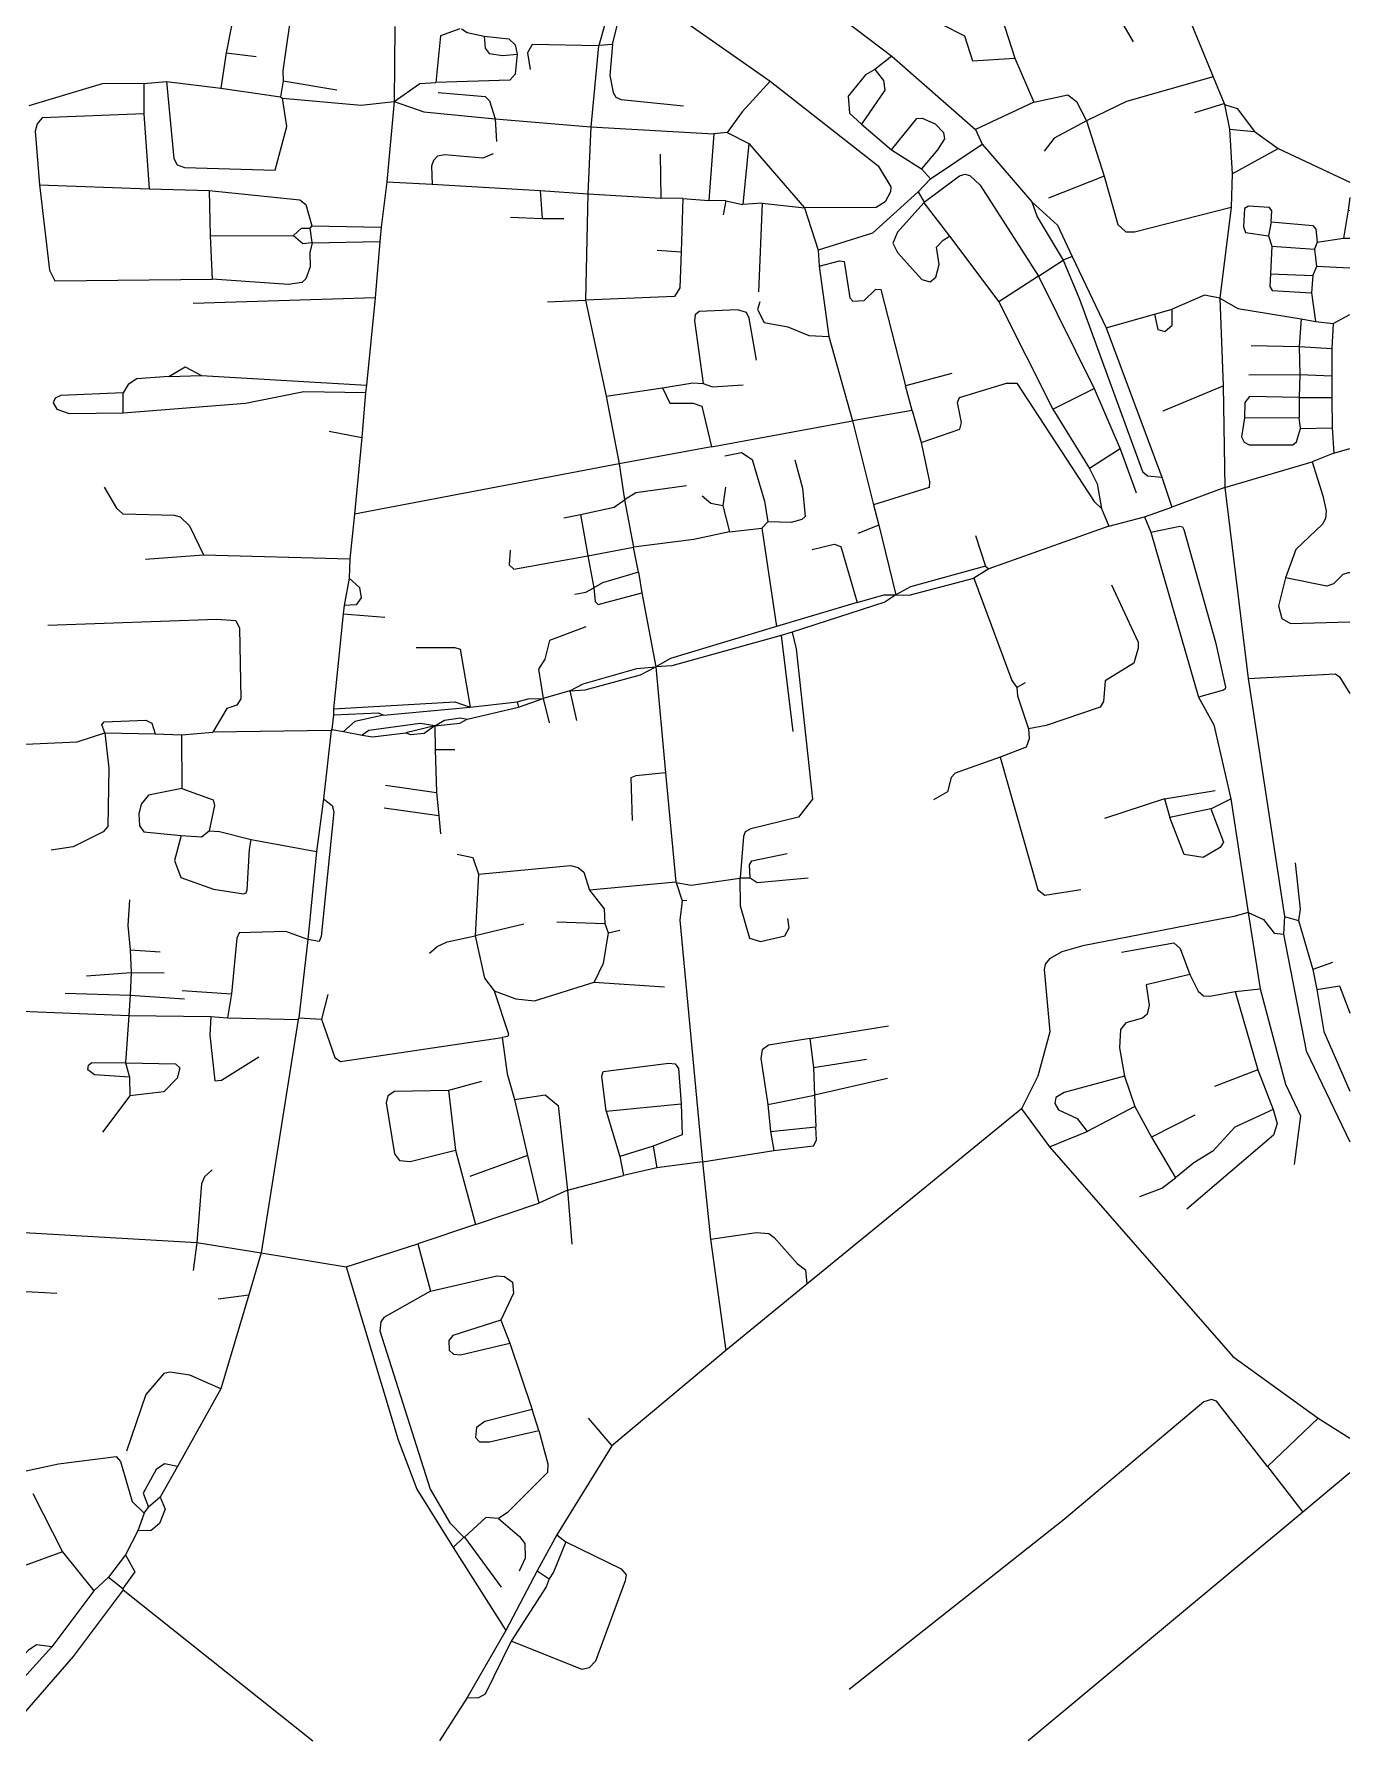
# Model space of a CAD drawing. Header units: inches. Extents: x 13511338 to 13518818, y 3653594 to 3658094.
# Drawn here: x 13517143 to 13518818, y 3653594 to 3655766 of the extents above; entities that cross this region are included whole.
import ezdxf

# ---------------------------------------------------------------- set-up
doc = ezdxf.new("R2010")
doc.units = ezdxf.units.IN
doc.header["$MEASUREMENT"] = 0

msp = doc.modelspace()

# ---------------------------------------------------------------- linework, layer by layer
for points in [[(13518023, 3655879.7), (13518114.4, 3655830.1), (13518235.3, 3655738.4)], [(13517893.6, 3655839.3), (13517877.6, 3655806.1), (13517862.2, 3655752.1)], [(13517565.7, 3655817.1), (13517498.2, 3655837.5), (13517487.9, 3655836.5), (13517478.6, 3655829), (13517473.4, 3655815), (13517459.8, 3655719.8), (13517460.2, 3655707.1)], [(13518504.3, 3655822.3), (13518542.2, 3655756.6)], [(13518598.7, 3655823.1), (13518644.2, 3655712.1)], [(13517400.1, 3655804.9), (13517387.5, 3655742.5)], [(13517879.7, 3655753.1), (13517888, 3655787.5), (13517896.9, 3655799.7), (13517909.3, 3655805.4), (13517927, 3655803.3), (13517964.5, 3655787.8), (13518080.4, 3655706.7)], [(13518285.3, 3655798.6), (13518356.7, 3655808.6), (13518366.3, 3655807.2), (13518371.1, 3655800.6), (13518391.8, 3655735.8)], [(13518285.3, 3655798.6), (13518299.2, 3655778.7), (13518327.6, 3655764.2), (13518338, 3655732.5), (13518391.8, 3655735.8)], [(13517602.6, 3655776.3), (13517601.4, 3655680.6)], [(13517685.2, 3655773.1), (13517660.6, 3655764.3), (13517654.8, 3655704.9)], [(13517687.2, 3655773.1), (13517694.7, 3655768.6), (13517716.1, 3655764)], [(13517716.1, 3655764), (13517747.7, 3655760.7), (13517755.8, 3655753), (13517758, 3655740.8)], [(13517716.1, 3655764), (13517717.5, 3655748.6), (13517722.3, 3655741.7), (13517739.8, 3655739.1), (13517758, 3655740.8)], [(13517861.7, 3655751.6), (13517777.2, 3655753.2), (13517771.3, 3655742.5), (13517774.7, 3655721.6)], [(13517861.7, 3655751.6), (13517851.8, 3655648.6)], [(13517862.2, 3655752.1), (13517861.7, 3655751.6)], [(13517879.7, 3655753.1), (13517862.2, 3655752.1)], [(13517879.7, 3655753.1), (13517876, 3655713.9), (13517880.2, 3655692.3), (13517883.8, 3655686.1), (13517890.5, 3655683.2), (13517969.7, 3655675.1)], [(13517387.5, 3655742.5), (13517380.8, 3655697.9)], [(13517387.5, 3655742.5), (13517425.7, 3655738.1)], [(13517758, 3655740.8), (13517755.5, 3655715.6), (13517748.9, 3655708), (13517654.8, 3655704.9)], [(13518235.3, 3655738.4), (13518213.4, 3655721.4)], [(13518235.3, 3655738.4), (13518341.7, 3655645.1)], [(13518391.8, 3655735.8), (13518415.7, 3655679.8)], [(13518213.4, 3655721.4), (13518201.4, 3655714.7), (13518179.6, 3655687.6), (13518181.1, 3655665.8), (13518196.7, 3655652)], [(13518213.4, 3655721.4), (13518224.7, 3655707.4), (13518226.2, 3655695.3), (13518196.7, 3655652)], [(13518644.2, 3655712.1), (13518533.9, 3655680.7), (13518483, 3655656.3)], [(13518644.2, 3655712.1), (13518658.2, 3655678.1)], [(13517283, 3655703.6), (13517229.9, 3655703.1), (13517136.3, 3655675.3)], [(13517283, 3655703.6), (13517282.8, 3655665)], [(13517283, 3655703.6), (13517311.6, 3655706.4)], [(13517311.6, 3655706.4), (13517380.8, 3655697.9)], [(13517311.6, 3655706.4), (13517321, 3655608.3), (13517325.2, 3655600.2), (13517334.7, 3655596.6), (13517450.2, 3655593.5), (13517464.9, 3655648.9), (13517459.2, 3655685.1)], [(13517380.8, 3655697.9), (13517456.7, 3655686.6)], [(13517460.2, 3655707.1), (13517456.7, 3655686.6)], [(13517456.7, 3655686.6), (13517459.2, 3655685.1)], [(13517460.2, 3655707.1), (13517528.7, 3655695.6)], [(13517601.4, 3655680.6), (13517634.4, 3655703.7), (13517654.8, 3655704.9)], [(13517657.7, 3655692.1), (13517717.6, 3655687.2), (13517723, 3655681.5), (13517730.3, 3655658.8)], [(13518080.4, 3655706.7), (13518044.4, 3655667.6), (13518025.7, 3655641.1)], [(13518080.4, 3655706.7), (13518217.9, 3655598.9), (13518233.9, 3655572.1), (13518233.4, 3655565.7), (13518226.5, 3655553.2), (13518215, 3655546), (13518124, 3655545.4)], [(13518415.7, 3655679.8), (13518459, 3655689.4), (13518470.2, 3655680.6), (13518483, 3655656.3)], [(13517282.8, 3655665), (13517153.3, 3655659.8), (13517147, 3655652.5), (13517144.7, 3655643.1), (13517150.1, 3655574.7)], [(13517282.8, 3655665), (13517289.5, 3655569.7)], [(13517459.2, 3655685.1), (13517559.4, 3655676.2), (13517601.4, 3655680.6)], [(13517601.4, 3655680.6), (13517592.2, 3655578.6)], [(13517601.4, 3655680.6), (13517639.5, 3655667.4), (13517730.3, 3655658.8)], [(13518415.7, 3655679.8), (13518341.7, 3655645.1)], [(13518620.7, 3655666.6), (13518658.2, 3655678.1)], [(13518658.2, 3655678.1), (13518658.7, 3655677.1)], [(13518658.7, 3655677.1), (13518665.2, 3655645.6)], [(13518658.7, 3655677.1), (13518674.6, 3655671.9), (13518696.7, 3655642.6)], [(13517730.3, 3655658.8), (13517851.8, 3655648.6)], [(13517730.3, 3655658.8), (13517731.7, 3655629.6)], [(13517851.8, 3655648.6), (13517847.9, 3655563.4)], [(13517851.8, 3655648.6), (13518008.7, 3655639.6)], [(13518196.7, 3655652), (13518234.5, 3655619.4)], [(13518234.5, 3655619.4), (13518267.1, 3655659.2), (13518273.7, 3655659.7), (13518290.1, 3655652.4), (13518300.9, 3655641.2), (13518302.1, 3655633.3), (13518293.4, 3655619), (13518272.7, 3655595.1)], [(13518341.7, 3655645.1), (13518350.2, 3655626.6)], [(13518483, 3655656.3), (13518441.8, 3655633.9), (13518429.2, 3655617.6)], [(13518483, 3655656.3), (13518505.6, 3655585.8)], [(13518665.2, 3655645.6), (13518696.7, 3655642.6)], [(13518665.2, 3655645.6), (13518668.2, 3655588.6)], [(13518696.7, 3655642.6), (13518726.9, 3655621.1)], [(13518008.7, 3655639.6), (13518002, 3655554.9)], [(13518025.7, 3655641.1), (13518008.7, 3655639.6)], [(13518025.7, 3655641.1), (13518053.1, 3655627.3)], [(13518053.1, 3655627.3), (13518045.5, 3655549.4)], [(13518053.1, 3655627.3), (13518124, 3655545.4)], [(13518284.2, 3655582.1), (13518350.2, 3655626.6)], [(13518350.2, 3655626.6), (13518413.4, 3655552.9)], [(13518668.2, 3655588.6), (13518726.9, 3655621.1)], [(13518726.9, 3655621.1), (13518818.2, 3655577.9)], [(13517727.7, 3655614.1), (13517714.5, 3655608.6), (13517665.6, 3655613), (13517656.8, 3655611), (13517651.5, 3655605.8), (13517649.1, 3655598.6), (13517650, 3655575.4)], [(13517940.2, 3655613.6), (13517941.1, 3655557.7)], [(13518234.5, 3655619.4), (13518272.7, 3655595.1)], [(13517592.2, 3655578.6), (13517585.2, 3655520.6)], [(13517592.2, 3655578.6), (13517650, 3655575.4)], [(13518284.2, 3655582.1), (13518268.7, 3655565.6)], [(13518272.7, 3655595.1), (13518284.2, 3655582.1)], [(13518276.2, 3655552.6), (13518321.1, 3655586.2), (13518328.1, 3655588.2), (13518334.6, 3655586.7), (13518347.7, 3655574.1), (13518421.8, 3655458.4)], [(13518505.6, 3655585.8), (13518434.7, 3655557.6)], [(13518505.6, 3655585.8), (13518523, 3655524.3), (13518533, 3655514.7), (13518544.2, 3655514.7), (13518667, 3655546.4)], [(13518668.2, 3655588.6), (13518667, 3655546.4)], [(13517150.1, 3655574.7), (13517162.9, 3655466.2), (13517169.6, 3655452.4), (13517370, 3655454.7)], [(13517150.1, 3655574.7), (13517289.5, 3655569.7)], [(13517289.5, 3655569.7), (13517366.2, 3655567.5)], [(13517366.2, 3655567.5), (13517481.5, 3655555.5), (13517489, 3655549.7), (13517496.7, 3655522.6)], [(13517366.2, 3655567.5), (13517367.3, 3655509.6)], [(13517650, 3655575.4), (13517787.3, 3655567.4)], [(13517787.3, 3655567.4), (13517790.1, 3655531.6)], [(13517787.3, 3655567.4), (13517847.9, 3655563.4)], [(13517847.9, 3655563.4), (13517845.3, 3655427.7)], [(13517847.9, 3655563.4), (13517941.1, 3655557.7)], [(13517969.1, 3655557.2), (13517941.1, 3655557.7)], [(13517969.1, 3655557.2), (13517967.1, 3655489.5)], [(13517969.1, 3655557.2), (13518002, 3655554.9)], [(13518268.7, 3655565.6), (13518210.7, 3655513.1), (13518141.2, 3655491.6)], [(13518268.7, 3655565.6), (13518276.2, 3655552.6)], [(13518818.2, 3655558.4), (13518815.9, 3655542.3)], [(13518023.8, 3655554.3), (13518002, 3655554.9)], [(13518023.8, 3655554.3), (13518020.2, 3655536.6)], [(13518023.8, 3655554.3), (13518045.5, 3655549.4)], [(13518069.9, 3655551.4), (13518045.5, 3655549.4)], [(13518069.9, 3655551.4), (13518065.2, 3655438.6)], [(13518069.9, 3655551.4), (13518124, 3655545.4)], [(13518124, 3655545.4), (13518141.2, 3655491.6)], [(13518275.7, 3655551.6), (13518242.4, 3655514.5), (13518236.4, 3655500.3), (13518242.3, 3655488.7), (13518273.2, 3655454), (13518283.8, 3655451.3), (13518291.3, 3655457), (13518295.2, 3655473.4), (13518292.1, 3655495.1), (13518300.4, 3655504.4), (13518308.6, 3655509.5)], [(13518276.2, 3655552.6), (13518275.7, 3655551.6)], [(13518275.7, 3655551.6), (13518308.6, 3655509.5)], [(13518413.4, 3655552.9), (13518446, 3655523.2), (13518464.7, 3655483.6)], [(13518413.4, 3655552.9), (13518420, 3655534.1), (13518453.2, 3655478.6)], [(13518667, 3655546.4), (13518652.9, 3655430.5)], [(13518718, 3655527.6), (13518718.7, 3655541.7), (13518716, 3655546), (13518689.3, 3655547.6), (13518684.3, 3655544.5), (13518683, 3655521.2), (13518685.3, 3655513.9), (13518714.7, 3655509.6)], [(13518815.9, 3655542.3), (13518810.3, 3655506.7)], [(13518815.9, 3655542.3), (13518818.2, 3655541.8)], [(13517473.6, 3655510), (13517483.4, 3655519.5), (13517494.2, 3655519.6)], [(13517496.7, 3655522.6), (13517494.2, 3655519.6)], [(13517494.2, 3655519.6), (13517496.7, 3655501.1)], [(13517496.7, 3655522.6), (13517585.2, 3655520.6)], [(13517585.2, 3655520.6), (13517583.2, 3655502.6)], [(13517749.7, 3655533.6), (13517790.1, 3655531.6)], [(13517790.1, 3655531.6), (13517817.7, 3655531.6)], [(13518718, 3655527.6), (13518714.7, 3655509.6)], [(13518718, 3655527.6), (13518771.2, 3655522.9), (13518775, 3655518.1), (13518776.7, 3655501.6)], [(13517367.3, 3655509.6), (13517473.6, 3655510)], [(13517367.3, 3655509.6), (13517370, 3655454.7)], [(13517497.2, 3655500.6), (13517494, 3655488.7), (13517494.7, 3655470.1), (13517489.1, 3655454.8), (13517484.1, 3655450.4), (13517466.9, 3655447.7), (13517370, 3655454.7)], [(13517473.6, 3655510), (13517485.2, 3655500.1), (13517496.7, 3655501.1)], [(13517496.7, 3655501.1), (13517497.2, 3655500.6)], [(13517497.2, 3655500.6), (13517583.2, 3655502.6)], [(13517583.2, 3655502.6), (13517577.4, 3655430.7)], [(13517936.2, 3655491.5), (13517967.1, 3655489.5)], [(13518141.2, 3655491.6), (13518142.7, 3655471.1)], [(13518308.6, 3655509.5), (13518371.2, 3655425.8)], [(13518714.7, 3655509.6), (13518718.7, 3655496.6)], [(13518718.7, 3655496.6), (13518717.1, 3655461.5)], [(13518718.7, 3655496.6), (13518773.2, 3655492.6)], [(13518776.7, 3655501.6), (13518773.2, 3655492.6)], [(13518773.2, 3655492.6), (13518775.7, 3655470.6)], [(13518776.7, 3655501.6), (13518810.3, 3655506.7)], [(13518810.3, 3655506.7), (13518818.2, 3655506.6)], [(13517967.1, 3655489.5), (13517965.4, 3655443.5), (13517958.5, 3655432.5), (13517845.3, 3655427.7)], [(13518142.7, 3655471.1), (13518168.7, 3655478.1), (13518174.6, 3655476.9), (13518181.6, 3655430.9), (13518185.4, 3655426.7), (13518199.9, 3655427.2), (13518214.9, 3655441.9), (13518221, 3655441.2), (13518252.4, 3655318.9)], [(13518142.7, 3655471.1), (13518154.8, 3655381.5)], [(13518421.8, 3655458.4), (13518453.2, 3655478.6)], [(13518464.7, 3655483.6), (13518453.2, 3655478.6)], [(13518453.2, 3655478.6), (13518474.2, 3655429.2), (13518554.2, 3655209.8), (13518560.8, 3655204.4), (13518578.9, 3655202.6)], [(13518464.7, 3655483.6), (13518508.1, 3655392.5)], [(13518775.7, 3655470.6), (13518771.2, 3655459.1)], [(13518818.2, 3655468.7), (13518775.7, 3655470.6)], [(13518421.8, 3655458.4), (13518371.2, 3655425.8)], [(13518421.8, 3655458.4), (13518492.7, 3655315.2)], [(13518717.1, 3655461.5), (13518716.2, 3655445.3), (13518719.2, 3655440.2), (13518769.5, 3655437.2)], [(13518717.1, 3655461.5), (13518771.2, 3655459.1)], [(13518771.2, 3655459.1), (13518769.5, 3655437.2)], [(13517577.4, 3655430.7), (13517345.7, 3655423.6)], [(13517577.4, 3655430.7), (13517566.2, 3655319.6)], [(13517796.7, 3655425.6), (13517845.3, 3655427.7)], [(13517845.3, 3655427.7), (13517871.3, 3655305.7)], [(13518067.2, 3655425.6), (13518063.9, 3655416.1), (13518072.6, 3655399.3), (13518102.6, 3655393.9), (13518129.3, 3655383), (13518154.8, 3655381.5)], [(13518371.2, 3655425.8), (13518440.3, 3655288.9)], [(13518652.9, 3655430.5), (13518633.1, 3655434), (13518592.2, 3655416.3)], [(13518652.9, 3655430.5), (13518675.7, 3655417.3), (13518756.4, 3655404.2)], [(13518652.9, 3655430.5), (13518656.8, 3655318.9)], [(13518769.5, 3655437.2), (13518774.4, 3655400.5)], [(13518062.7, 3655351.6), (13518053.5, 3655405), (13518049.9, 3655412.3), (13518038.8, 3655415.7), (13517989.7, 3655413.6), (13517984.7, 3655409), (13517983.7, 3655401.5), (13517994.8, 3655321.7)], [(13518508.1, 3655392.5), (13518569.4, 3655409.8)], [(13518569.4, 3655409.8), (13518573.8, 3655390.5), (13518582.5, 3655387.9), (13518592.1, 3655396.2), (13518592.2, 3655416.3)], [(13518569.4, 3655409.8), (13518592.2, 3655416.3)], [(13518756.4, 3655404.2), (13518753.9, 3655368.8)], [(13518756.4, 3655404.2), (13518774.4, 3655400.5)], [(13518796.8, 3655398), (13518818.2, 3655409.6)], [(13518508.1, 3655392.5), (13518578.9, 3655202.6)], [(13518774.4, 3655400.5), (13518796.8, 3655398)], [(13518796.8, 3655398), (13518795.3, 3655366.4)], [(13518154.8, 3655381.5), (13518185, 3655274.4)], [(13518692.7, 3655370.1), (13518753.9, 3655368.8)], [(13518753.9, 3655368.8), (13518795.3, 3655366.4)], [(13518753.9, 3655368.8), (13518754.7, 3655333.2)], [(13518795.3, 3655366.4), (13518795.2, 3655331.5)], [(13517314.6, 3655330.5), (13517335.5, 3655342.9), (13517356.1, 3655331.8)], [(13517314.6, 3655330.5), (13517273.8, 3655327.7), (13517263.1, 3655320.5), (13517256.7, 3655310)], [(13517314.6, 3655330.5), (13517356.1, 3655331.8)], [(13517356.1, 3655331.8), (13517566.2, 3655319.6)], [(13517566.2, 3655319.6), (13517565.2, 3655310.1)], [(13517943, 3655316.2), (13517981.7, 3655322.5), (13517994.8, 3655321.7)], [(13517994.8, 3655321.7), (13518006.9, 3655317.4), (13518045.7, 3655320.1)], [(13518311.7, 3655334.6), (13518252.4, 3655318.9)], [(13518261.2, 3655287.4), (13518252.4, 3655318.9)], [(13518272.4, 3655246.7), (13518321.5, 3655263.4), (13518323.9, 3655271.9), (13518318.8, 3655297.6), (13518321.1, 3655303.8), (13518381.2, 3655322.1), (13518394.4, 3655322.1), (13518492.9, 3655171.5), (13518502.2, 3655162.6)], [(13518580.7, 3655287.1), (13518656.8, 3655318.9)], [(13518656.8, 3655318.9), (13518658.9, 3655189.5)], [(13518689.7, 3655332.6), (13518754.7, 3655333.2)], [(13518754.7, 3655333.2), (13518753.5, 3655304)], [(13518754.7, 3655333.2), (13518795.2, 3655331.5)], [(13518795.2, 3655331.5), (13518795.2, 3655303.8)], [(13517256.7, 3655310), (13517177.3, 3655306.5), (13517169.9, 3655303), (13517167.3, 3655297.1), (13517172.2, 3655289.2), (13517187.8, 3655283.5), (13517256.7, 3655284.3)], [(13517256.7, 3655284.3), (13517412.1, 3655296.9), (13517486.7, 3655311.5), (13517565.2, 3655310.1)], [(13517256.7, 3655284.3), (13517256.7, 3655310)], [(13517565.2, 3655310.1), (13517560.2, 3655253.1)], [(13517871.3, 3655305.7), (13517943, 3655316.2)], [(13517871.3, 3655305.7), (13517887.8, 3655219.4)], [(13517943, 3655316.2), (13517952.7, 3655296.5), (13517982.2, 3655296.5), (13517993.4, 3655292.7), (13518005.5, 3655240.9)], [(13518440.3, 3655288.9), (13518492.7, 3655315.2)], [(13518492.7, 3655315.2), (13518525.7, 3655238.7)], [(13518753.5, 3655304), (13518690.5, 3655305.3), (13518684.6, 3655297.7), (13518684, 3655277.9)], [(13518753.5, 3655304), (13518795.2, 3655303.8)], [(13518753.5, 3655304), (13518753.9, 3655278.6)], [(13518795.2, 3655303.8), (13518795.9, 3655265.3)], [(13518005.5, 3655240.9), (13518185, 3655274.4)], [(13518261.2, 3655287.4), (13518185, 3655274.4)], [(13518185, 3655274.4), (13518211.7, 3655167.4)], [(13518261.2, 3655287.4), (13518272.4, 3655246.7)], [(13518440.3, 3655288.9), (13518486.6, 3655213.5)], [(13518684, 3655277.9), (13518680.2, 3655253.8), (13518683.8, 3655247.2), (13518689.9, 3655243.8), (13518745.8, 3655243.8), (13518750.1, 3655247.4), (13518755.4, 3655264.6)], [(13518684, 3655277.9), (13518753.9, 3655278.6)], [(13518755.4, 3655264.6), (13518753.9, 3655278.6)], [(13517518.7, 3655261.1), (13517560.2, 3655253.1)], [(13517560.2, 3655253.1), (13517551.2, 3655155.6)], [(13518755.4, 3655264.6), (13518795.9, 3655265.3)], [(13518795.9, 3655265.3), (13518797.7, 3655233.1)], [(13518005.5, 3655240.9), (13517887.8, 3655219.4)], [(13518022.7, 3655229.6), (13518043.8, 3655234.1), (13518057.3, 3655225.1), (13518073.1, 3655172.1), (13518077.2, 3655145.6)], [(13518272.4, 3655246.7), (13518283.2, 3655196.6), (13518282.5, 3655189.5), (13518211.7, 3655167.4)], [(13518525.7, 3655238.7), (13518486.6, 3655213.5)], [(13518525.7, 3655238.7), (13518546.2, 3655182.6)], [(13518797.7, 3655233.1), (13518770.2, 3655222.1)], [(13518797.7, 3655233.1), (13518818.2, 3655239.1)], [(13517887.8, 3655219.4), (13517551.2, 3655155.6)], [(13517887.8, 3655219.4), (13517894.6, 3655173.7)], [(13518111.7, 3655224.6), (13518121.3, 3655188.5), (13518124.6, 3655152.5), (13518120.5, 3655148.7), (13518107, 3655144.9), (13518077.2, 3655145.6)], [(13518486.6, 3655213.5), (13518496.4, 3655194), (13518502.2, 3655162.6)], [(13518658.9, 3655189.5), (13518770.2, 3655222.1)], [(13518770.2, 3655222.1), (13518784, 3655178.6), (13518787.9, 3655159.6), (13518787.1, 3655149.7), (13518783.4, 3655142.7), (13518749.6, 3655110.4), (13518736.2, 3655074.5)], [(13517232.2, 3655189.6), (13517248, 3655163.1), (13517256.2, 3655155.8), (13517321.8, 3655154.2), (13517329.2, 3655152.2), (13517340.9, 3655140.5), (13517359, 3655103.7)], [(13517973.7, 3655191.6), (13517909.3, 3655182.4), (13517894.6, 3655173.7)], [(13518023.2, 3655189.6), (13518019.9, 3655166.2)], [(13518578.9, 3655202.6), (13518591.4, 3655164.4)], [(13518658.9, 3655189.5), (13518591.4, 3655164.4)], [(13518658.9, 3655189.5), (13518688.9, 3654946.3)], [(13517838.6, 3655154.8), (13517881.7, 3655164.1), (13517894.6, 3655173.7)], [(13517894.6, 3655173.7), (13517906.2, 3655113.2)], [(13518019.9, 3655166.2), (13518004.6, 3655169.1), (13517993.7, 3655178.1)], [(13518019.9, 3655166.2), (13518028.5, 3655133)], [(13518211.7, 3655167.4), (13518218.6, 3655141.2)], [(13517551.2, 3655155.6), (13517545.2, 3655098.6)], [(13517817.7, 3655150.6), (13517838.6, 3655154.8)], [(13517838.6, 3655154.8), (13517847.9, 3655102.5)], [(13518077.2, 3655145.6), (13518069.7, 3655137.6)], [(13518502.2, 3655162.6), (13518511.2, 3655140.1)], [(13518511.2, 3655140.1), (13518556.7, 3655152.1)], [(13518556.7, 3655152.1), (13518591.4, 3655164.4)], [(13518556.7, 3655152.1), (13518564.7, 3655132.6)], [(13518028.5, 3655133), (13517983, 3655123), (13517906.2, 3655113.2)], [(13518028.5, 3655133), (13518069.7, 3655137.6)], [(13518069.7, 3655137.6), (13518088.2, 3655012.2)], [(13518218.6, 3655141.2), (13518191.7, 3655130.6)], [(13518218.6, 3655141.2), (13518240.3, 3655052.7)], [(13518341.5, 3655128.3), (13518354.2, 3655089.1)], [(13518511.2, 3655140.1), (13518358.7, 3655085.6)], [(13518564.7, 3655132.6), (13518601.8, 3655140.1), (13518605.2, 3655139.4), (13518607, 3655135.9), (13518647, 3654992.5), (13518659.9, 3654935), (13518659.4, 3654933), (13518657.2, 3654931.5), (13518625.4, 3654922.3)], [(13518564.7, 3655132.6), (13518625.4, 3654922.3)], [(13517284.9, 3655098.2), (13517359, 3655103.7)], [(13517359, 3655103.7), (13517545.2, 3655098.6)], [(13517749.2, 3655109.6), (13517748.1, 3655090.7), (13517754, 3655085.2), (13517847.9, 3655102.5)], [(13517847.9, 3655102.5), (13517906.2, 3655113.2)], [(13517847.9, 3655102.5), (13517855.6, 3655061.4)], [(13517912.6, 3655081.7), (13517906.2, 3655113.2)], [(13518133.7, 3655110.6), (13518161.7, 3655117.4), (13518170.4, 3655114.1), (13518190.8, 3655042.9)], [(13517545.2, 3655098.6), (13517544.2, 3655074.1)], [(13517912.6, 3655081.7), (13517866.8, 3655067.9), (13517855.6, 3655061.4)], [(13517912.6, 3655081.7), (13517916.8, 3655055.4)], [(13518354.2, 3655089.1), (13518258.7, 3655062.9), (13518240.3, 3655052.7)], [(13518358.7, 3655085.6), (13518339.7, 3655074.1)], [(13518354.2, 3655089.1), (13518358.7, 3655085.6)], [(13518818.2, 3655080.8), (13518816.2, 3655080.7), (13518809.3, 3655078.7), (13518797.3, 3655066.6), (13518789.1, 3655063.7), (13518736.2, 3655074.5)], [(13517544.2, 3655074.1), (13517537.7, 3655039.1)], [(13517544.2, 3655074.1), (13517557.6, 3655062.2), (13517559.7, 3655048.7), (13517553, 3655039.8), (13517537.7, 3655039.1)], [(13517831.7, 3655053.6), (13517845.7, 3655056.3), (13517855.6, 3655061.4)], [(13517855.6, 3655061.4), (13517857.3, 3655044.4), (13517861.4, 3655040.2), (13517916.8, 3655055.4)], [(13518240.3, 3655052.7), (13518257.1, 3655052.3), (13518339.7, 3655074.1)], [(13518339.7, 3655074.1), (13518388, 3654943.6), (13518394.2, 3654934.6)], [(13518514.7, 3655065.6), (13518548.7, 3654992.4), (13518548.7, 3654984.6), (13518543.3, 3654965.9), (13518506.6, 3654943.3), (13518504.4, 3654916.8), (13518500.3, 3654909.5), (13518431.6, 3654886.3), (13518409.3, 3654882.3)], [(13518736.2, 3655074.5), (13518727.5, 3655038.7), (13518731.8, 3655022.5), (13518742.6, 3655016), (13518818, 3655018.3), (13518818.2, 3655018.3)], [(13517537.7, 3655039.1), (13517536.7, 3655028.6)], [(13517916.8, 3655055.4), (13517934.5, 3654961.2)], [(13518190.8, 3655042.9), (13518088.2, 3655012.2)], [(13518240.3, 3655052.7), (13518226.2, 3655043.5), (13518108.1, 3655005.3)], [(13518190.8, 3655042.9), (13518224.8, 3655052.9), (13518240.3, 3655052.7)], [(13517160.7, 3655014.1), (13517375.6, 3655021.6), (13517400.1, 3655020), (13517404.8, 3655010.4), (13517406.3, 3654920.3), (13517401.3, 3654912.3), (13517388.5, 3654907.9), (13517370.9, 3654877.9)], [(13517536.7, 3655028.6), (13517524.2, 3654907.6)], [(13517536.7, 3655028.6), (13517589.7, 3655024.1)], [(13517845.7, 3655012.1), (13517799.4, 3654994.4), (13517793.5, 3654970.7), (13517785.2, 3654958), (13517791.4, 3654920.9)], [(13518088.2, 3655012.2), (13517953.3, 3654971.6), (13517934.5, 3654961.2)], [(13518094.3, 3655000.9), (13517955.1, 3654962.4), (13517934.5, 3654961.2)], [(13518108.1, 3655005.3), (13518113.5, 3654984), (13518134.3, 3654792.7), (13518116.1, 3654769.7), (13518055.7, 3654755), (13518048.4, 3654750.9), (13518046.1, 3654745), (13518042.2, 3654692.6)], [(13518108.1, 3655005.3), (13518094.3, 3655000.9)], [(13518094.3, 3655000.9), (13518109.2, 3654878.6)], [(13517629.7, 3654985.6), (13517679, 3654985.8), (13517685.6, 3654983.5), (13517698.2, 3654909.7)], [(13517825.1, 3654930.6), (13517842.2, 3654939.5), (13517910.6, 3654959.1), (13517934.5, 3654961.2)], [(13517825.1, 3654930.6), (13517844.6, 3654931.9), (13517915.1, 3654950.8), (13517934.5, 3654961.2)], [(13517934.5, 3654961.2), (13517946.9, 3654826.2)], [(13518688.9, 3654946.3), (13518799.9, 3654952.3), (13518805.1, 3654948.5), (13518818.2, 3654927.2)], [(13517825.1, 3654930.6), (13517791.4, 3654920.9)], [(13517825.1, 3654930.6), (13517833.7, 3654892.6)], [(13518404.7, 3654940.6), (13518394.2, 3654934.6)], [(13518394.2, 3654934.6), (13518395, 3654924), (13518409.3, 3654882.3)], [(13518688.9, 3654946.3), (13518735.2, 3654643.1)], [(13517524.2, 3654907.6), (13517678.7, 3654916.4), (13517698.2, 3654909.7)], [(13517524.2, 3654907.6), (13517524.2, 3654900.1)], [(13517588, 3654899.4), (13517698.2, 3654909.7)], [(13517694.7, 3654894.6), (13517759.7, 3654909.6)], [(13517698.2, 3654909.7), (13517758.2, 3654916.6)], [(13517758.2, 3654916.6), (13517772.3, 3654920.3), (13517791.4, 3654920.9)], [(13517758.2, 3654916.6), (13517759.7, 3654909.6)], [(13517759.7, 3654909.6), (13517791.4, 3654920.9)], [(13517791.4, 3654920.9), (13517798.7, 3654889.6)], [(13518625.4, 3654922.3), (13518645.2, 3654887.1), (13518666.8, 3654793.2)], [(13517233, 3654877.1), (13517229.2, 3654887), (13517232.4, 3654891.1), (13517285.6, 3654893.1), (13517293.1, 3654889.4), (13517297.2, 3654875.6)], [(13517524.2, 3654900.1), (13517522.2, 3654881.1)], [(13517524.2, 3654900.1), (13517581.6, 3654902.4), (13517588, 3654899.4)], [(13517588, 3654899.4), (13517551.4, 3654891.5), (13517537.2, 3654878.6)], [(13517653.3, 3654885.9), (13517634.7, 3654889), (13517569.5, 3654880), (13517560.7, 3654874.1)], [(13517653.3, 3654885.9), (13517616.2, 3654877.1)], [(13517653.3, 3654885.9), (13517639.7, 3654876.2), (13517622.5, 3654874.3), (13517616.2, 3654877.1)], [(13517653.3, 3654885.9), (13517665.6, 3654893.3), (13517685.6, 3654896.2), (13517694.7, 3654894.6)], [(13517653.3, 3654885.9), (13517685.1, 3654889.3), (13517694.7, 3654894.6)], [(13517653.3, 3654885.9), (13517653.6, 3654855.9)], [(13518409.3, 3654882.3), (13518410.1, 3654869.2), (13518406, 3654858.6), (13518373, 3654846.1)], [(13517094.1, 3654860.8), (13517198.1, 3654865.7), (13517233, 3654877.1)], [(13517233, 3654877.1), (13517238.1, 3654831.9), (13517236.9, 3654757.7), (13517231.1, 3654751.1), (13517193.1, 3654731.7), (13517164.7, 3654727.6)], [(13517233, 3654877.1), (13517297.2, 3654875.6)], [(13517297.2, 3654875.6), (13517330.7, 3654874.6)], [(13517330.7, 3654874.6), (13517370.9, 3654877.9)], [(13517330.7, 3654874.6), (13517331.4, 3654806.1)], [(13517521.2, 3654880.1), (13517370.9, 3654877.9)], [(13517521.2, 3654880.1), (13517511.7, 3654793.1)], [(13517522.2, 3654881.1), (13517521.2, 3654880.1)], [(13517522.2, 3654881.1), (13517537.2, 3654878.6)], [(13517537.2, 3654878.6), (13517560.7, 3654874.1)], [(13517560.7, 3654874.1), (13517574.1, 3654872), (13517616.2, 3654877.1)], [(13517653.6, 3654855.9), (13517678.7, 3654855.6)], [(13517653.6, 3654855.9), (13517655.5, 3654801.2)], [(13518373, 3654846.1), (13518315.8, 3654825.7), (13518310.7, 3654820.1), (13518305.8, 3654801.9), (13518288.2, 3654791.6)], [(13518373, 3654846.1), (13518421.1, 3654677), (13518429.9, 3654670.2), (13518475.7, 3654677.6)], [(13517946.9, 3654826.2), (13517909.3, 3654822.3), (13517902.9, 3654819.6), (13517904.7, 3654765.6)], [(13517946.9, 3654826.2), (13517960.2, 3654687.1)], [(13517331.4, 3654806.1), (13517289, 3654797.5), (13517279.4, 3654786.3), (13517276.5, 3654773.8), (13517277.3, 3654758.7), (13517282.8, 3654751.1), (13517330.5, 3654746.5)], [(13517331.4, 3654806.1), (13517371.3, 3654791.6), (13517372.7, 3654784.6), (13517365.9, 3654752.1)], [(13517590.7, 3654810.6), (13517655.5, 3654801.2)], [(13517655.5, 3654801.2), (13517658.3, 3654771.7)], [(13518582.2, 3654793.1), (13518646.7, 3654803.6)], [(13517511.7, 3654793.1), (13517522.8, 3654784.7), (13517524.9, 3654776.6), (13517508.8, 3654617.8), (13517506, 3654611.3), (13517491.8, 3654614.1)], [(13517511.7, 3654793.1), (13517502.6, 3654726.1)], [(13517588.7, 3654781.6), (13517658.3, 3654771.7)], [(13518582.2, 3654793.1), (13518505.7, 3654768.1)], [(13518582.2, 3654793.1), (13518588.9, 3654769.1)], [(13518641.2, 3654780.3), (13518657.2, 3654737.9), (13518653.1, 3654730.9), (13518631.5, 3654718.3), (13518607.4, 3654722.3), (13518588.9, 3654769.1)], [(13518641.2, 3654780.3), (13518588.9, 3654769.1)], [(13518641.2, 3654780.3), (13518666.8, 3654793.2)], [(13518666.8, 3654793.2), (13518688.7, 3654648.5)], [(13517330.5, 3654746.5), (13517356.4, 3654744.8), (13517365.9, 3654752.1)], [(13517365.9, 3654752.1), (13517379.1, 3654751.4), (13517419.5, 3654741.4)], [(13517658.3, 3654771.7), (13517660.7, 3654748.6)], [(13517330.5, 3654746.5), (13517322.1, 3654714.6), (13517329.9, 3654692.9), (13517371.7, 3654678.2), (13517409.7, 3654672.2), (13517413.1, 3654673.2), (13517414.6, 3654677.2), (13517417.3, 3654728.7), (13517419.5, 3654741.4)], [(13517419.5, 3654741.4), (13517502.6, 3654726.1)], [(13517502.6, 3654726.1), (13517491.8, 3654614.1)], [(13517681.7, 3654722.6), (13517701.8, 3654718.3), (13517709.1, 3654697.3)], [(13518054.7, 3654692.6), (13518053.9, 3654708.9), (13518057, 3654714), (13518101.7, 3654723.6)], [(13518748.7, 3654711.6), (13518755.1, 3654652.4), (13518752.7, 3654638.1)], [(13517709.1, 3654697.3), (13517704.7, 3654618.4)], [(13517709.1, 3654697.3), (13517826, 3654708.1), (13517835.6, 3654705.5), (13517843.1, 3654699.5), (13517850.1, 3654676.9)], [(13517960.2, 3654687.1), (13517850.1, 3654676.9)], [(13517960.2, 3654687.1), (13517960.7, 3654686.6)], [(13517960.7, 3654686.6), (13517979.7, 3654683.3), (13518041.7, 3654692.1)], [(13517960.7, 3654686.6), (13517968.2, 3654663.1)], [(13518042.2, 3654692.6), (13518041.7, 3654692.1)], [(13518041.7, 3654692.1), (13518042, 3654656.7), (13518054.1, 3654615.7), (13518067.8, 3654611.4), (13518098.8, 3654618.4), (13518104.3, 3654628.6), (13518102.7, 3654640.6)], [(13518042.2, 3654692.6), (13518054.7, 3654692.6)], [(13518054.7, 3654692.6), (13518063.7, 3654686.5), (13518128.7, 3654692.6)], [(13517850.1, 3654676.9), (13517868.7, 3654652.9), (13517869.7, 3654634.1)], [(13517264.7, 3654664.6), (13517262.7, 3654631.6), (13517265.4, 3654600.9)], [(13517968.2, 3654663.1), (13517965.1, 3654638.5), (13517994.1, 3654330.7)], [(13517974.2, 3654663.6), (13517968.2, 3654663.1)], [(13518688.7, 3654648.5), (13518670.5, 3654643), (13518478.4, 3654606), (13518451.7, 3654598.1), (13518435.8, 3654589.4), (13518430.4, 3654582.6), (13518429.1, 3654575.6), (13518436.1, 3654496.2), (13518420.8, 3654439.9), (13518400.1, 3654398.5)], [(13518688.7, 3654648.5), (13518708.1, 3654639.2), (13518721.8, 3654621.9), (13518733.7, 3654620.6)], [(13518688.7, 3654648.5), (13518704.2, 3654551.3)], [(13518735.2, 3654643.1), (13518733.7, 3654620.6)], [(13518735.2, 3654643.1), (13518752.7, 3654638.1)], [(13517491.8, 3654614.1), (13517463.5, 3654624.2), (13517404.3, 3654622.4), (13517401.3, 3654615.6), (13517394.3, 3654544.7)], [(13517766.7, 3654633.6), (13517704.7, 3654618.4)], [(13517808.7, 3654636.6), (13517869.7, 3654634.1)], [(13517874.2, 3654622.6), (13517867.6, 3654583.2), (13517856.1, 3654559.6)], [(13517869.7, 3654634.1), (13517874.2, 3654622.6)], [(13517874.2, 3654622.6), (13517888.7, 3654625.6)], [(13518752.7, 3654638.1), (13518771.2, 3654575.6)], [(13517265.4, 3654600.9), (13517303.7, 3654598.1)], [(13517265.4, 3654600.9), (13517266.7, 3654572.1)], [(13517491.8, 3654614.1), (13517480.2, 3654514.1)], [(13517646.7, 3654596.6), (13517656.1, 3654605.1), (13517669.2, 3654611), (13517704.7, 3654618.4)], [(13517704.7, 3654618.4), (13517716.5, 3654564.8), (13517728.8, 3654548.5)], [(13518527.6, 3654597.7), (13518594.1, 3654609.5), (13518602, 3654602.6), (13518614.3, 3654569.4)], [(13518733.7, 3654620.6), (13518762.7, 3654472), (13518818.2, 3654356.5)], [(13518796.3, 3654584.7), (13518771.2, 3654575.6)], [(13517209.7, 3654567.6), (13517266.7, 3654572.1)], [(13517266.7, 3654572.1), (13517265.6, 3654543)], [(13517266.7, 3654572.1), (13517308.7, 3654571.6)], [(13517728.8, 3654548.5), (13517756.3, 3654538.4), (13517780.3, 3654535.8), (13517856.1, 3654559.6)], [(13517856.1, 3654559.6), (13517945.7, 3654553.6)], [(13518614.3, 3654569.4), (13518559, 3654556.1), (13518562.6, 3654530.5), (13518560.3, 3654518.7), (13518554.1, 3654513.8), (13518533.2, 3654508), (13518526.4, 3654499.5), (13518524.8, 3654476.2), (13518531.3, 3654440)], [(13518614.3, 3654569.4), (13518625, 3654548.2), (13518631.8, 3654542.4), (13518640.1, 3654541.8), (13518672.3, 3654547.9)], [(13518771.2, 3654575.6), (13518776.2, 3654550.1)], [(13517182.7, 3654545.6), (13517265.6, 3654543)], [(13517265.6, 3654543), (13517263.6, 3654517.2)], [(13517265.6, 3654543), (13517334.7, 3654538.6)], [(13517331.7, 3654549.1), (13517394.3, 3654544.7)], [(13517394.3, 3654544.7), (13517389.5, 3654514.4)], [(13517517.1, 3654543.9), (13517509.2, 3654512.6)], [(13517728.8, 3654548.5), (13517747.1, 3654493.6), (13517746.3, 3654490.4), (13517739.1, 3654489)], [(13518672.3, 3654547.9), (13518704.2, 3654551.3)], [(13518672.3, 3654547.9), (13518701.1, 3654447.9)], [(13518704.2, 3654551.3), (13518736.3, 3654429.7), (13518755.4, 3654389.3), (13518747.2, 3654327.6)], [(13518776.2, 3654550.1), (13518805, 3654555.1), (13518818, 3654520.7)], [(13518776.2, 3654550.1), (13518785.3, 3654496.7), (13518818.2, 3654421)], [(13517116.3, 3654523.1), (13517263.6, 3654517.2)], [(13517263.6, 3654517.2), (13517259.4, 3654456.9)], [(13517263.6, 3654517.2), (13517368.2, 3654515.9)], [(13517368.2, 3654515.9), (13517366.8, 3654492.3), (13517373.2, 3654433.9), (13517381.8, 3654434.9), (13517429.2, 3654464.6)], [(13517368.2, 3654515.9), (13517389.5, 3654514.4)], [(13517389.5, 3654514.4), (13517479.2, 3654512.1)], [(13517480.2, 3654514.1), (13517479.2, 3654512.1)], [(13517480.2, 3654514.1), (13517509.2, 3654512.6)], [(13518818, 3654520.7), (13518818.2, 3654520.8)], [(13518818, 3654520.7), (13518818.2, 3654520.2)], [(13517479.2, 3654512.1), (13517432.2, 3654215.2)], [(13517509.2, 3654512.6), (13517525.9, 3654463.6), (13517533.1, 3654458.7), (13517739.1, 3654489)], [(13518130.9, 3654487.7), (13518230.7, 3654504.1)], [(13517739.1, 3654489), (13517745.6, 3654442.8), (13517754.6, 3654410.2)], [(13518130.9, 3654487.7), (13518078.1, 3654479.2), (13518070, 3654473.4), (13518068.3, 3654462.6), (13518077.1, 3654403.8)], [(13518130.9, 3654487.7), (13518135.6, 3654450.9)], [(13517264.4, 3654438.6), (13517220.2, 3654441.5), (13517211.4, 3654447.9), (13517212.3, 3654454), (13517216.8, 3654457.3), (13517259.4, 3654456.9)], [(13517259.4, 3654456.9), (13517323.3, 3654455.8), (13517328.7, 3654450.7), (13517325.3, 3654437.6), (13517308.3, 3654420.1), (13517264.9, 3654414.9)], [(13517259.4, 3654456.9), (13517264.4, 3654438.6)], [(13517871.6, 3654395.5), (13517865.8, 3654440), (13517867.6, 3654446), (13517951.2, 3654456.6), (13517959.2, 3654455.5), (13517963.4, 3654449.5), (13517966.9, 3654404.7)], [(13518135.6, 3654450.9), (13518202.7, 3654461.6)], [(13518135.6, 3654450.9), (13518136.7, 3654415.8)], [(13518701.1, 3654447.9), (13518645.7, 3654426.6)], [(13518701.1, 3654447.9), (13518720.5, 3654397.4)], [(13517264.4, 3654438.6), (13517264.9, 3654414.9)], [(13517712.7, 3654433.1), (13517670.6, 3654421.6)], [(13518229.7, 3654437.1), (13518136.7, 3654415.8)], [(13518531.3, 3654440), (13518454.6, 3654419.2), (13518444.1, 3654412.8), (13518442.8, 3654405), (13518447.2, 3654397.2), (13518471.2, 3654386.2), (13518483.9, 3654369.6)], [(13518531.3, 3654440), (13518544.3, 3654401.3)], [(13517264.9, 3654414.9), (13517230.2, 3654368.6)], [(13517670.6, 3654421.6), (13517601.8, 3654420.4), (13517593.4, 3654414.9), (13517591.4, 3654406.2), (13517601.8, 3654341), (13517608.3, 3654332.4), (13517621.9, 3654331.2), (13517679.8, 3654345.6)], [(13517670.6, 3654421.6), (13517679.8, 3654345.6)], [(13517754.6, 3654410.2), (13517793.9, 3654416), (13517810.3, 3654402.5), (13517822.2, 3654295)], [(13517754.6, 3654410.2), (13517771.3, 3654338.9)], [(13517871.6, 3654395.5), (13517966.9, 3654404.7)], [(13517966.9, 3654404.7), (13517968.3, 3654365.3), (13517931.3, 3654350.8)], [(13518077.1, 3654403.8), (13518136.7, 3654415.8)], [(13518136.7, 3654415.8), (13518138.4, 3654375.6)], [(13517871.6, 3654395.5), (13517888.7, 3654337.7)], [(13518077.1, 3654403.8), (13518080.5, 3654369.5)], [(13518400.1, 3654398.5), (13518127, 3654175)], [(13518400.1, 3654398.5), (13518435.8, 3654349.9)], [(13518544.3, 3654401.3), (13518483.9, 3654369.6)], [(13518544.3, 3654401.3), (13518565.8, 3654362.1)], [(13518620.7, 3654390.1), (13518565.8, 3654362.1)], [(13518720.5, 3654397.4), (13518671.7, 3654375.2), (13518643.9, 3654344.4), (13518619.8, 3654329.8), (13518596.2, 3654310.6)], [(13518720.5, 3654397.4), (13518725.5, 3654379.5), (13518721.1, 3654364.9), (13518610.7, 3654270.6)], [(13518080.5, 3654369.5), (13518138.4, 3654375.6)], [(13518080.5, 3654369.5), (13518085.1, 3654345.2)], [(13518085.1, 3654345.2), (13518135.2, 3654351.3), (13518139.3, 3654358.5), (13518138.4, 3654375.6)], [(13518435.8, 3654349.9), (13518483.9, 3654369.6)], [(13518565.8, 3654362.1), (13518596.2, 3654310.6)], [(13517679.8, 3654345.6), (13517705.1, 3654251.1)], [(13517771.3, 3654338.9), (13517697.7, 3654312.1)], [(13517771.3, 3654338.9), (13517785.7, 3654278.1)], [(13517931.3, 3654350.8), (13517888.7, 3654337.7)], [(13517931.3, 3654350.8), (13517936, 3654323.4)], [(13517994.1, 3654330.7), (13518085.1, 3654345.2)], [(13518435.8, 3654349.9), (13518669.3, 3654082.9), (13518778, 3654004.7)], [(13517369.7, 3654320.6), (13517360, 3654311.7), (13517356.4, 3654302.7), (13517350.3, 3654228)], [(13517888.7, 3654337.7), (13517893.5, 3654313.4)], [(13517936, 3654323.4), (13517893.5, 3654313.4)], [(13517994.1, 3654330.7), (13517936, 3654323.4)], [(13517994.1, 3654330.7), (13518004.4, 3654232.5)], [(13517822.2, 3654295), (13517893.5, 3654313.4)], [(13518550.7, 3654286.6), (13518579, 3654297.5), (13518596.2, 3654310.6)], [(13517705.1, 3654251.1), (13517785.7, 3654278.1)], [(13517822.2, 3654295), (13517785.7, 3654278.1)], [(13517822.2, 3654295), (13517827.7, 3654225.9)], [(13517130.3, 3654240.8), (13517350.3, 3654228)], [(13517705.1, 3654251.1), (13517631.5, 3654226.5)], [(13518004.4, 3654232.5), (13518062.9, 3654241), (13518078.4, 3654239.5), (13518085.4, 3654234.4), (13518114.4, 3654201.3), (13518125.1, 3654193.3), (13518127, 3654175)], [(13518004.4, 3654232.5), (13518023.7, 3654090.7)], [(13517350.3, 3654228), (13517345.7, 3654192.6)], [(13517350.3, 3654228), (13517432.2, 3654215.2)], [(13517432.2, 3654215.2), (13517416.5, 3654161.7)], [(13517432.2, 3654215.2), (13517540.4, 3654197.4)], [(13517540.4, 3654197.4), (13517631.5, 3654226.5)], [(13517631.5, 3654226.5), (13517648, 3654166.2)], [(13517540.4, 3654197.4), (13517606.6, 3653977.1), (13517630.3, 3653914.2), (13517676.7, 3653840.1)], [(13517125.2, 3654166.4), (13517171.9, 3654163.6)], [(13517648, 3654166.2), (13517588.6, 3654132.9), (13517584.5, 3654127.1), (13517583.1, 3654115.7), (13517647.3, 3653914.2), (13517672.5, 3653871.3), (13517690.2, 3653853.1)], [(13517648, 3654166.2), (13517732.2, 3654185.7), (13517742.1, 3654185), (13517752, 3654177.5), (13517753.3, 3654163.9), (13517737.3, 3654129.2)], [(13518127, 3654175), (13518023.7, 3654090.7)], [(13517377.7, 3654156.6), (13517416.5, 3654161.7)], [(13517416.5, 3654161.7), (13517380.9, 3654042)], [(13517737.3, 3654129.2), (13517676.2, 3654109.6), (13517671.2, 3654103.5), (13517671.7, 3654091.2), (13517676.9, 3654086), (13517686.1, 3654085.2), (13517749, 3654100)], [(13517737.3, 3654129.2), (13517749, 3654100)], [(13517749, 3654100), (13517777.4, 3654015.5)], [(13518023.7, 3654090.7), (13517878.7, 3653969.5)], [(13517380.9, 3654042), (13517341.5, 3654059.3), (13517316.1, 3654063.1), (13517308.2, 3654061.5), (13517285.5, 3654034.5), (13517260.7, 3653962.6)], [(13517380.9, 3654042), (13517325.7, 3653943.1)], [(13517777.4, 3654015.5), (13517717.1, 3654000.2), (13517706.4, 3653992.5), (13517705.2, 3653980.1), (13517710.1, 3653974.6), (13517723.1, 3653974.6), (13517785.6, 3653988.8)], [(13517785.6, 3653988.8), (13517777.4, 3654015.5)], [(13518713.5, 3653943.2), (13518648.5, 3654026.1), (13518642.2, 3654028.4), (13518632.2, 3654025.5), (13518454.8, 3653875.9), (13518180.7, 3653659.1)], [(13517848.7, 3654004.6), (13517878.7, 3653969.5)], [(13518778, 3654004.7), (13518713.5, 3653943.2)], [(13518778, 3654004.7), (13518818.2, 3653979.1)], [(13517785.6, 3653988.8), (13517797, 3653946.5), (13517796.6, 3653935.4), (13517745.6, 3653884.1), (13517734.5, 3653876.7)], [(13517130.9, 3653936.9), (13517174.3, 3653946.3), (13517247.8, 3653955.8), (13517253, 3653949.2), (13517267.9, 3653898.4), (13517283.2, 3653883.6)], [(13517878.7, 3653969.5), (13517808.7, 3653856.1)], [(13517325.7, 3653943.1), (13517309.2, 3653946.4), (13517298.4, 3653939.2), (13517282, 3653909), (13517288.7, 3653891.1)], [(13517325.7, 3653943.1), (13517303.7, 3653904.1)], [(13518713.5, 3653943.2), (13518758.5, 3653884.8)], [(13518818.2, 3653935.1), (13518758.5, 3653884.8)], [(13517141.7, 3653908.6), (13517179.4, 3653834.6)], [(13517303.7, 3653904.1), (13517310.2, 3653888.5), (13517302.9, 3653870.6), (13517292.3, 3653861.6), (13517275.2, 3653861.1)], [(13517283.2, 3653883.6), (13517275.2, 3653861.1)], [(13517283.2, 3653883.6), (13517288.7, 3653891.1)], [(13517303.7, 3653904.1), (13517288.7, 3653891.1)], [(13518758.5, 3653884.8), (13518408.5, 3653593.7)], [(13517275.2, 3653861.1), (13517259.7, 3653830.6)], [(13517734.5, 3653876.7), (13517718.1, 3653878.2), (13517691.2, 3653853.1)], [(13517734.5, 3653876.7), (13517761.1, 3653854.1), (13517768, 3653845), (13517768.3, 3653826.3), (13517760.7, 3653809.6)], [(13517676.7, 3653840.1), (13517690.2, 3653853.1)], [(13517676.7, 3653840.1), (13517743.6, 3653734.4)], [(13517690.2, 3653853.1), (13517691.2, 3653853.1)], [(13517691.2, 3653853.1), (13517737.7, 3653789.6)], [(13517820.2, 3653847.1), (13517890.7, 3653812.7), (13517896.7, 3653805.1), (13517895.7, 3653797.6), (13517857.9, 3653695.2), (13517849.7, 3653686.7), (13517840.7, 3653684.7), (13517750.7, 3653720.7)], [(13517808.7, 3653856.1), (13517783.7, 3653810.1)], [(13517820.2, 3653847.1), (13517804.4, 3653808.7), (13517798.7, 3653800.1)], [(13517808.7, 3653856.1), (13517820.2, 3653847.1)], [(13517179.4, 3653834.6), (13517130.4, 3653816.7)], [(13517179.4, 3653834.6), (13517219.2, 3653784.6)], [(13517259.7, 3653830.6), (13517237.7, 3653802.1)], [(13517259.7, 3653830.6), (13517271.6, 3653809.1), (13517256.2, 3653787.6)], [(13517237.7, 3653802.1), (13517219.2, 3653784.6)], [(13517237.7, 3653802.1), (13517256.2, 3653787.6)], [(13517783.7, 3653810.1), (13517743.6, 3653734.4)], [(13517798.7, 3653800.1), (13517794.9, 3653789.7), (13517750.7, 3653720.7)], [(13517783.7, 3653810.1), (13517798.7, 3653800.1)], [(13517256.7, 3653786.1), (13517193, 3653701.2), (13517098.9, 3653593.7)], [(13517219.2, 3653784.6), (13517165.7, 3653713.6)], [(13517256.2, 3653787.6), (13517256.7, 3653786.1)], [(13517256.7, 3653786.1), (13517498.1, 3653593.7)], [(13517743.6, 3653734.4), (13517694, 3653648.3)], [(13517165.7, 3653713.6), (13517146.3, 3653716), (13517135.4, 3653708.6), (13517069.8, 3653638.8), (13517066.5, 3653629.7), (13517069.2, 3653615.1)], [(13517165.7, 3653713.6), (13517073.7, 3653612.1)], [(13517750.7, 3653720.7), (13517717.3, 3653653.2), (13517709, 3653648.5), (13517694, 3653648.3)], [(13517694, 3653648.3), (13517659.2, 3653593.7)]]:
    msp.add_lwpolyline(points)

doc.saveas('drawing.dxf')
